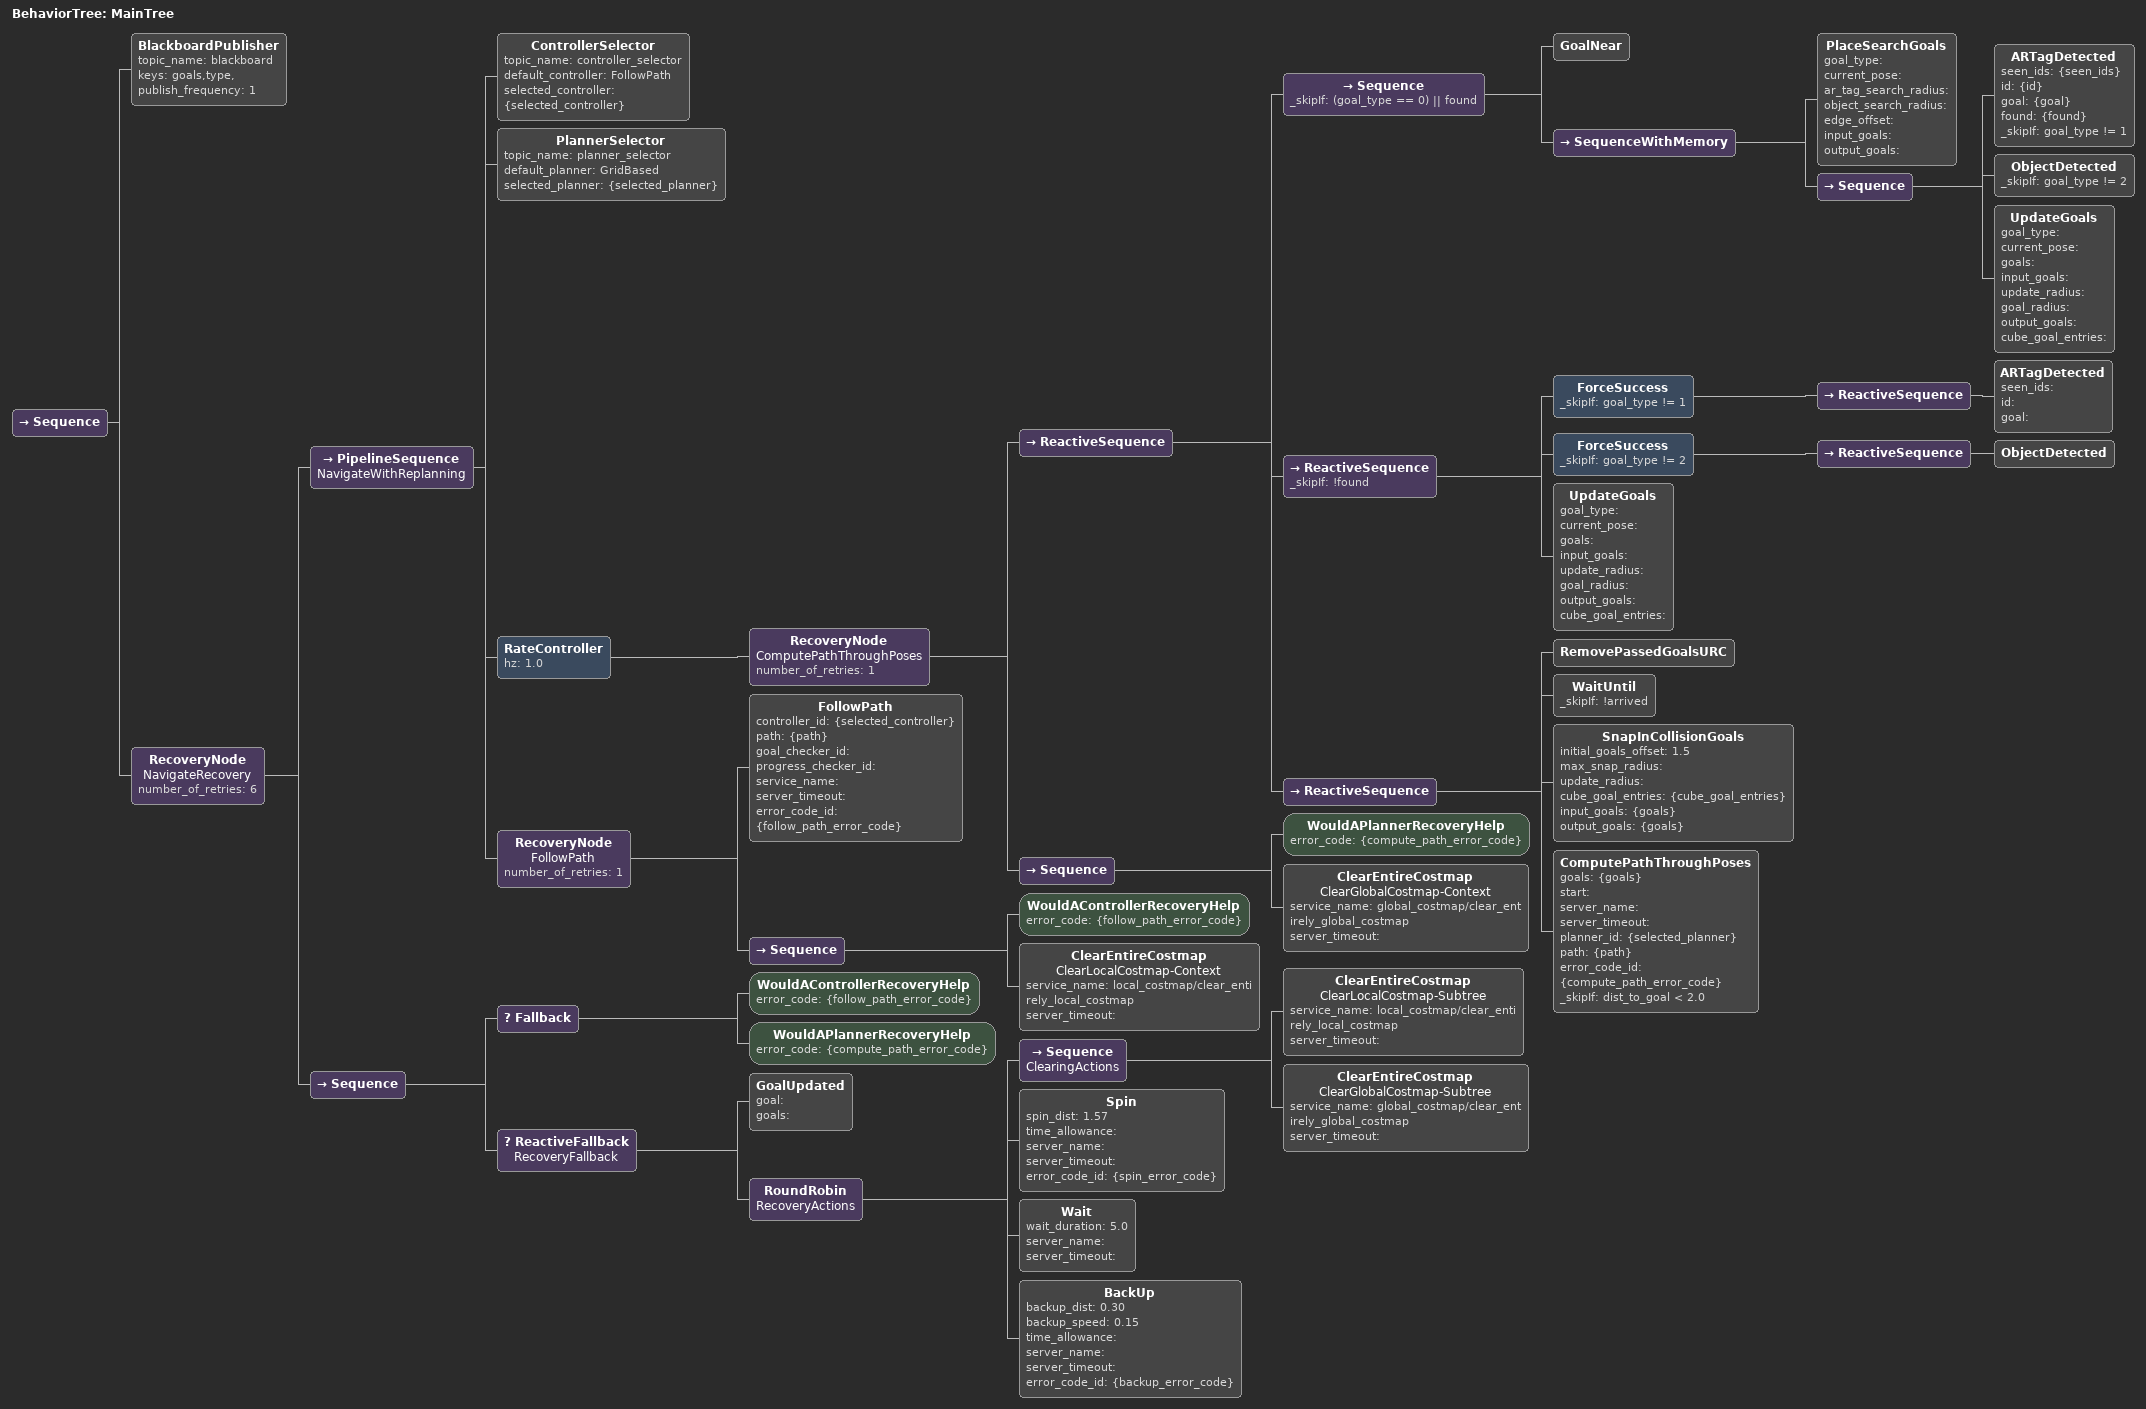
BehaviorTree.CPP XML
<?xml version="1.0" encoding="UTF-8"?>
<root BTCPP_format="4"
      main_tree_to_execute="MainTree">
  <BehaviorTree ID="MainTree">
    <Sequence>
      <BlackboardPublisher topic_name="blackboard"
                           keys="goals,type,"
                           publish_frequency="1"/>
      <RecoveryNode name="NavigateRecovery"
                    number_of_retries="6">
        <PipelineSequence name="NavigateWithReplanning">
          <ControllerSelector topic_name="controller_selector"
                              default_controller="FollowPath"
                              selected_controller="{selected_controller}"/>
          <PlannerSelector topic_name="planner_selector"
                           default_planner="GridBased"
                           selected_planner="{selected_planner}"/>
          <RateController hz="1.0">
            <RecoveryNode name="ComputePathThroughPoses"
                          number_of_retries="1">
              <ReactiveSequence>
                <Sequence _skipIf="(goal_type == 0) || found">
                  <GoalNear/>
                  <SequenceWithMemory>
                    <PlaceSearchGoals goal_type=""
                                      current_pose=""
                                      ar_tag_search_radius=""
                                      object_search_radius=""
                                      edge_offset=""
                                      input_goals=""
                                      output_goals=""/>
                    <Sequence>
                      <ARTagDetected seen_ids="{seen_ids}"
                                     id="{id}"
                                     goal="{goal}"
                                     found="{found}"
                                     _skipIf="goal_type != 1"/>
                      <ObjectDetected _skipIf="goal_type != 2"/>
                      <UpdateGoals goal_type=""
                                   current_pose=""
                                   goals=""
                                   input_goals=""
                                   update_radius=""
                                   goal_radius=""
                                   output_goals=""
                                   cube_goal_entries=""/>
                    </Sequence>
                  </SequenceWithMemory>
                </Sequence>
                <ReactiveSequence _skipIf="!found">
                  <ForceSuccess _skipIf="goal_type != 1">
                    <ReactiveSequence>
                      <ARTagDetected seen_ids=""
                                     id=""
                                     goal=""/>
                    </ReactiveSequence>
                  </ForceSuccess>
                  <ForceSuccess _skipIf="goal_type != 2">
                    <ReactiveSequence>
                      <ObjectDetected/>
                    </ReactiveSequence>
                  </ForceSuccess>
                  <UpdateGoals goal_type=""
                               current_pose=""
                               goals=""
                               input_goals=""
                               update_radius=""
                               goal_radius=""
                               output_goals=""
                               cube_goal_entries=""/>
                </ReactiveSequence>
                <ReactiveSequence>
                  <RemovePassedGoalsURC/>
                  <WaitUntil _skipIf="!arrived"/>
                  <SnapInCollisionGoals initial_goals_offset="1.5"
                                        max_snap_radius=""
                                        update_radius=""
                                        cube_goal_entries="{cube_goal_entries}"
                                        input_goals="{goals}"
                                        output_goals="{goals}"/>
                  <ComputePathThroughPoses goals="{goals}"
                                           start=""
                                           server_name=""
                                           server_timeout=""
                                           planner_id="{selected_planner}"
                                           path="{path}"
                                           error_code_id="{compute_path_error_code}"
                                           _skipIf="dist_to_goal &lt; 2.0"/>
                </ReactiveSequence>
              </ReactiveSequence>
              <Sequence>
                <WouldAPlannerRecoveryHelp error_code="{compute_path_error_code}"/>
                <ClearEntireCostmap name="ClearGlobalCostmap-Context"
                                    service_name="global_costmap/clear_entirely_global_costmap"
                                    server_timeout=""/>
              </Sequence>
            </RecoveryNode>
          </RateController>
          <RecoveryNode name="FollowPath"
                        number_of_retries="1">
            <FollowPath controller_id="{selected_controller}"
                        path="{path}"
                        goal_checker_id=""
                        progress_checker_id=""
                        service_name=""
                        server_timeout=""
                        error_code_id="{follow_path_error_code}"/>
            <Sequence>
              <WouldAControllerRecoveryHelp error_code="{follow_path_error_code}"/>
              <ClearEntireCostmap name="ClearLocalCostmap-Context"
                                  service_name="local_costmap/clear_entirely_local_costmap"
                                  server_timeout=""/>
            </Sequence>
          </RecoveryNode>
        </PipelineSequence>
        <Sequence>
          <Fallback>
            <WouldAControllerRecoveryHelp error_code="{follow_path_error_code}"/>
            <WouldAPlannerRecoveryHelp error_code="{compute_path_error_code}"/>
          </Fallback>
          <ReactiveFallback name="RecoveryFallback">
            <GoalUpdated goal=""
                         goals=""/>
            <RoundRobin name="RecoveryActions">
              <Sequence name="ClearingActions">
                <ClearEntireCostmap name="ClearLocalCostmap-Subtree"
                                    service_name="local_costmap/clear_entirely_local_costmap"
                                    server_timeout=""/>
                <ClearEntireCostmap name="ClearGlobalCostmap-Subtree"
                                    service_name="global_costmap/clear_entirely_global_costmap"
                                    server_timeout=""/>
              </Sequence>
              <Spin spin_dist="1.57"
                    time_allowance=""
                    server_name=""
                    server_timeout=""
                    error_code_id="{spin_error_code}"/>
              <Wait wait_duration="5.0"
                    server_name=""
                    server_timeout=""/>
              <BackUp backup_dist="0.30"
                      backup_speed="0.15"
                      time_allowance=""
                      server_name=""
                      server_timeout=""
                      error_code_id="{backup_error_code}"/>
            </RoundRobin>
          </ReactiveFallback>
        </Sequence>
      </RecoveryNode>
    </Sequence>
  </BehaviorTree>

</root>
